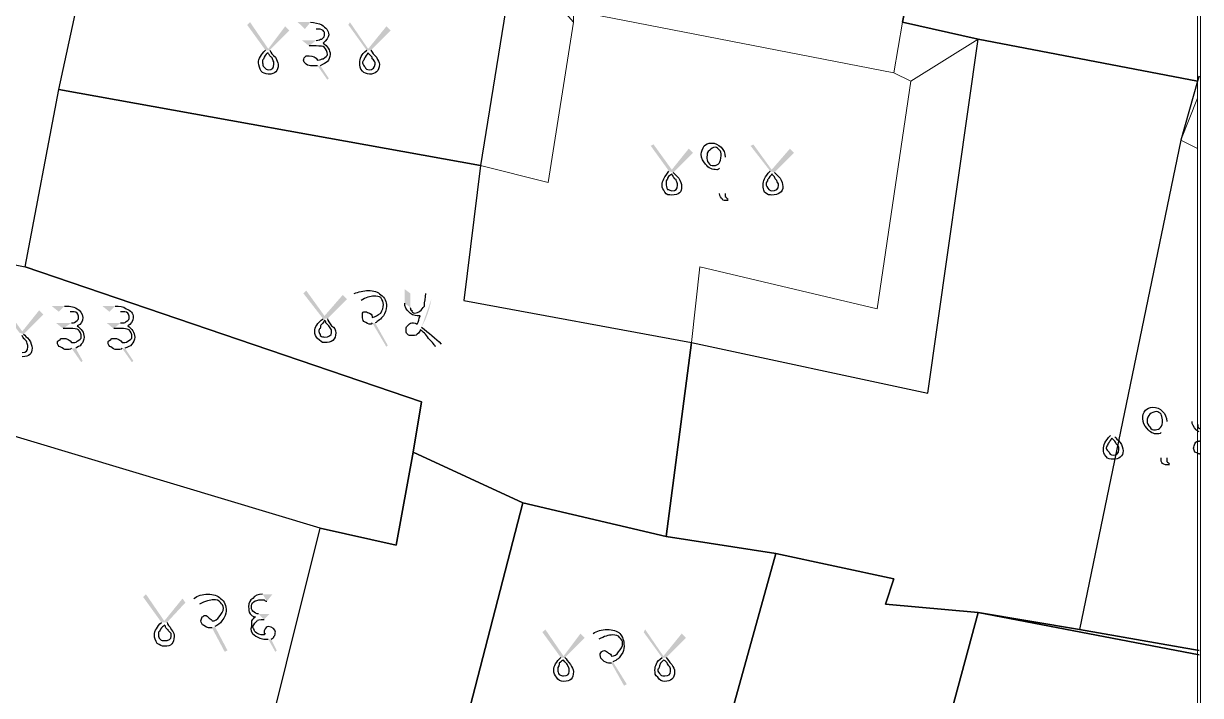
# Model space of a CAD drawing. Header units: inches. Extents: x 5 to 133, y 5 to 145.
# Drawn here: x 82.27 to 99.99, y 102.55 to 112.67 of the extents above; entities that cross this region are included whole.
import ezdxf

# ---------------------------------------------------------------- set-up
doc = ezdxf.new("R2010")
doc.units = ezdxf.units.IN
doc.header["$MEASUREMENT"] = 0
doc.layers.add('PDF_Geometry', color=7, linetype='Continuous')
doc.layers.add('PDF_Solid Fills', color=7, linetype='Continuous')

msp = doc.modelspace()

# ---------------------------------------------------------------- hatches: boundary and pattern name
at = {"layer": 'PDF_Solid Fills', "transparency": 33554559}
h = msp.add_hatch(color=256, dxfattribs=at)
h.paths.add_polyline_path([(85.916, 112.268), (85.64, 112.649), (85.683, 112.691), (85.958, 112.289), (86.212, 112.628), (86.275, 112.564), (85.979, 112.268)], flags=0)
h.paths.add_polyline_path([(86.508, 112.586), (86.402, 112.691), (86.593, 112.691)], flags=0)
h.paths.add_polyline_path([(86.741, 112.035), (86.868, 111.845), (86.847, 111.824), (86.699, 112.035)], flags=0)
h.paths.add_polyline_path([(86.572, 112.332), (86.466, 112.416), (86.677, 112.416)], flags=0)
h.paths.add_polyline_path([(87.439, 112.268), (87.164, 112.649), (87.186, 112.691), (87.461, 112.289), (87.736, 112.628), (87.799, 112.564), (87.503, 112.268)], flags=0)
h = msp.add_hatch(color=256, dxfattribs=at)
h.paths.add_polyline_path([(91.99, 110.448), (91.715, 110.829), (91.758, 110.85), (92.033, 110.469), (92.287, 110.786), (92.35, 110.723), (92.054, 110.427)], flags=0)
h.paths.add_polyline_path([(92.837, 110.659), (92.837, 110.109)], flags=0)
h.paths.add_polyline_path([(92.879, 110.024), (92.879, 110.003)], flags=0)
h.paths.add_polyline_path([(93.514, 110.448), (93.218, 110.829), (93.26, 110.85), (93.536, 110.469), (93.811, 110.786), (93.874, 110.723), (93.578, 110.427)], flags=0)
h = msp.add_hatch(color=256, dxfattribs=at)
h.paths.add_polyline_path([(86.783, 108.225), (86.487, 108.606), (86.529, 108.649), (86.804, 108.268), (87.08, 108.585), (87.143, 108.522), (86.847, 108.225)], flags=0)
h.paths.add_polyline_path([(87.355, 108.5), (87.249, 108.606)], flags=0)
h.paths.add_polyline_path([(87.566, 108.162), (87.757, 107.823), (87.736, 107.802), (87.524, 108.162)], flags=0)
h.paths.add_polyline_path([(88.328, 108.606), (88.413, 108.522)], flags=0)
h.paths.add_polyline_path([(88.265, 108.098, 0.088944), (88.413, 108.522)], flags=0)
h.paths.add_polyline_path([(88.561, 107.844), (88.477, 107.802)], flags=0)
h.paths.add_polyline_path([(88.011, 108.458), (88.011, 108.67), (88.096, 108.606), (88.096, 108.395)], flags=0)
h = msp.add_hatch(color=256, dxfattribs=at)
h.paths.add_polyline_path([(82.211, 108.014), (81.936, 108.395), (81.979, 108.416), (82.254, 108.035), (82.508, 108.352), (82.571, 108.289), (82.275, 107.992)], flags=0)
h.paths.add_polyline_path([(82.804, 108.331), (82.698, 108.416), (82.889, 108.416)], flags=0)
h.paths.add_polyline_path([(83.058, 107.781), (83.164, 107.59), (83.143, 107.569), (82.995, 107.781)], flags=0)
h.paths.add_polyline_path([(82.868, 108.077), (82.762, 108.162), (82.995, 108.162)], flags=0)
h.paths.add_polyline_path([(83.566, 108.331), (83.46, 108.416), (83.651, 108.416)], flags=0)
h.paths.add_polyline_path([(83.799, 107.781), (83.926, 107.59), (83.905, 107.569), (83.757, 107.781)], flags=0)
h.paths.add_polyline_path([(83.63, 108.077), (83.524, 108.162), (83.735, 108.162)], flags=0)
h = msp.add_hatch(color=256, dxfattribs=at)
h.paths.add_polyline_path([(84.349, 103.653), (84.074, 104.034), (84.116, 104.077), (84.392, 103.674), (84.667, 104.013), (84.709, 103.95), (84.434, 103.653)], flags=0)
h.paths.add_polyline_path([(84.921, 103.928), (84.836, 104.013)], flags=0)
h.paths.add_polyline_path([(85.154, 103.59), (85.344, 103.23), (85.302, 103.209), (85.111, 103.569)], flags=0)
h.paths.add_polyline_path([(85.937, 103.971), (86.021, 104.077), (85.873, 104.077)], flags=0)
h.paths.add_polyline_path([(85.958, 103.399), (86.064, 103.209), (86.085, 103.23), (86, 103.399)], flags=0)
h.paths.add_polyline_path([(85.894, 103.696), (85.979, 103.78), (85.81, 103.78)], flags=0)
h = msp.add_hatch(color=256, dxfattribs=at)
h.paths.add_polyline_path([(90.361, 103.124), (90.085, 103.505), (90.128, 103.547), (90.403, 103.145), (90.657, 103.484), (90.72, 103.42), (90.424, 103.124)], flags=0)
h.paths.add_polyline_path([(90.932, 103.399), (90.847, 103.484)], flags=0)
h.paths.add_polyline_path([(91.144, 103.061), (91.355, 102.722), (91.313, 102.701), (91.123, 103.039)], flags=0)
h.paths.add_polyline_path([(91.885, 103.124), (91.609, 103.505), (91.631, 103.547), (91.906, 103.145), (92.181, 103.484), (92.244, 103.42), (91.948, 103.124)], flags=0)

# ---------------------------------------------------------------- linework, layer by layer
at = {"layer": 'PDF_Geometry', "lineweight": 13}
msp.add_lwpolyline([(5.059, 125.391), (99.991, 125.391), (99.991, 32.131), (5.059, 32.131)], close=True, dxfattribs=at)
at = {"layer": 'PDF_Geometry', "lineweight": 9}
for points in [[(97.155, 124.629), (96.52, 122.089), (98.425, 121.581), (97.663, 118.787), (96.774, 118.914), (96.647, 118.279), (95.504, 112.691), (95.377, 111.929), (95.631, 111.802), (96.647, 112.437), (99.949, 111.802), (99.949, 125.37), (99.949, 111.802), (96.647, 112.437), (95.631, 111.802), (95.377, 111.929), (95.504, 112.691), (96.647, 118.279), (96.774, 118.914), (97.663, 118.787), (98.425, 121.581), (96.52, 122.089)], [(96.774, 118.914), (96.647, 118.279), (95.504, 112.691), (95.377, 111.929), (90.805, 112.818), (90.932, 113.453), (91.44, 115.866), (92.075, 119.295), (94.107, 118.787), (95.123, 119.549)], [(96.774, 118.914), (96.647, 118.279), (95.504, 112.691), (95.377, 111.929), (90.805, 112.818), (90.932, 113.453), (91.44, 115.866), (92.075, 119.295), (94.107, 118.787), (95.123, 119.549)], [(76.327, 116.247), (83.439, 114.596), (82.804, 111.675), (82.296, 109.008), (81.026, 109.262), (75.438, 110.278), (74.549, 110.405), (74.676, 111.421), (75.565, 111.294), (76.2, 115.485), (75.565, 115.612), (75.692, 116.374)], [(76.327, 116.247), (83.439, 114.596), (82.804, 111.675), (82.296, 109.008), (81.026, 109.262), (75.438, 110.278), (74.549, 110.405), (74.676, 111.421), (75.565, 111.294), (76.2, 115.485), (75.565, 115.612), (75.692, 116.374)], [(87.376, 114.088), (89.662, 113.707), (90.551, 112.691), (90.17, 110.278), (89.154, 110.532), (82.804, 111.675), (83.439, 114.596)], [(87.376, 114.088), (89.662, 113.707), (90.551, 112.691), (90.17, 110.278), (89.154, 110.532), (82.804, 111.675), (83.439, 114.596)], [(90.805, 112.818), (95.377, 111.929), (95.631, 111.802), (95.123, 108.373), (92.456, 109.008), (92.329, 107.865), (88.9, 108.5), (89.154, 110.532), (90.17, 110.278), (90.551, 112.691), (90.551, 112.945)], [(90.805, 112.818), (95.377, 111.929), (95.631, 111.802), (95.123, 108.373), (92.456, 109.008), (92.329, 107.865), (88.9, 108.5), (89.154, 110.532), (90.17, 110.278), (90.551, 112.691), (90.551, 112.945)], [(99.949, 111.548), (99.695, 110.913), (99.949, 110.786), (99.949, 103.166), (96.647, 103.801), (95.25, 103.928), (95.377, 104.309), (93.599, 104.69), (91.948, 104.944), (92.329, 107.865), (92.456, 109.008), (95.123, 108.373), (95.631, 111.802), (96.647, 112.437), (99.949, 111.802)], [(99.949, 111.548), (99.695, 110.913), (99.949, 110.786), (99.949, 103.166), (96.647, 103.801), (95.25, 103.928), (95.377, 104.309), (93.599, 104.69), (91.948, 104.944), (92.329, 107.865), (92.456, 109.008), (95.123, 108.373), (95.631, 111.802), (96.647, 112.437), (99.949, 111.802)], [(89.154, 110.532), (88.9, 108.5), (92.329, 107.865), (91.948, 104.944), (89.789, 105.452), (88.138, 106.214), (88.265, 106.976), (82.296, 109.008), (82.804, 111.675)], [(89.154, 110.532), (88.9, 108.5), (92.329, 107.865), (91.948, 104.944), (89.789, 105.452), (88.138, 106.214), (88.265, 106.976), (82.296, 109.008), (82.804, 111.675)], [(99.949, 110.786), (99.695, 110.913), (99.949, 111.548)], [(99.949, 110.786), (99.695, 110.913), (99.949, 111.548)], [(82.296, 109.008), (88.265, 106.976), (88.138, 106.214), (87.884, 104.817), (86.741, 105.071), (81.661, 106.595), (80.899, 106.849), (80.518, 106.849), (81.026, 109.262)], [(82.296, 109.008), (88.265, 106.976), (88.138, 106.214), (87.884, 104.817), (86.741, 105.071), (81.661, 106.595), (80.899, 106.849), (80.518, 106.849), (81.026, 109.262)], [(86.741, 105.071), (87.884, 104.817), (88.138, 106.214), (89.789, 105.452), (88.773, 101.515), (87.757, 98.34), (85.217, 98.975), (82.804, 99.483), (82.931, 99.737), (79.629, 100.372), (79.756, 100.626), (80.01, 102.404), (80.645, 102.277), (81.28, 104.817), (81.661, 106.595)], [(86.741, 105.071), (87.884, 104.817), (88.138, 106.214), (89.789, 105.452), (88.773, 101.515), (87.757, 98.34), (85.217, 98.975), (82.804, 99.483), (82.931, 99.737), (79.629, 100.372), (79.756, 100.626), (80.01, 102.404), (80.645, 102.277), (81.28, 104.817), (81.661, 106.595)], [(91.948, 104.944), (93.599, 104.69), (92.329, 100.118), (91.948, 99.102), (90.805, 99.356), (91.059, 100.626), (88.773, 101.515), (89.789, 105.452)], [(91.948, 104.944), (93.599, 104.69), (92.329, 100.118), (91.948, 99.102), (90.805, 99.356), (91.059, 100.626), (88.773, 101.515), (89.789, 105.452)], [(96.647, 103.801), (95.377, 99.102), (95.25, 98.721), (94.234, 99.102), (94.361, 99.483), (92.329, 100.118), (93.599, 104.69), (95.377, 104.309), (95.25, 103.928)], [(96.647, 103.801), (95.377, 99.102), (95.25, 98.721), (94.234, 99.102), (94.361, 99.483), (92.329, 100.118), (93.599, 104.69), (95.377, 104.309), (95.25, 103.928)], [(99.949, 97.578), (98.933, 97.959), (98.806, 97.578), (95.25, 98.721), (95.377, 99.102), (96.647, 103.801), (99.949, 103.166)], [(99.949, 97.578), (98.933, 97.959), (98.806, 97.578), (95.25, 98.721), (95.377, 99.102), (96.647, 103.801), (99.949, 103.166)]]:
    msp.add_lwpolyline(points, close=True, dxfattribs=at)
at = {"layer": 'PDF_Geometry', "color": 21, "lineweight": 13, "true_color": 0xffafaf}
for points in [[(99.97, 117.492), (96.647, 118.279), (95.504, 112.691), (96.647, 112.437), (99.949, 111.802), (99.97, 111.876), (99.949, 111.802), (96.647, 112.437), (95.504, 112.691), (96.647, 118.279)], [(99.97, 117.492), (96.647, 118.279), (95.504, 112.691), (96.647, 112.437), (99.949, 111.802), (99.97, 111.876), (99.949, 111.802), (96.647, 112.437), (95.504, 112.691), (96.647, 118.279)], [(87.376, 114.088), (89.662, 113.707), (89.154, 110.532), (82.804, 111.675), (83.439, 114.596)], [(87.376, 114.088), (89.662, 113.707), (89.154, 110.532), (82.804, 111.675), (83.439, 114.596)], [(87.376, 114.088), (89.662, 113.707), (89.154, 110.532), (82.804, 111.675), (83.439, 114.596)], [(87.376, 114.088), (89.662, 113.707), (89.154, 110.532), (82.804, 111.675), (83.439, 114.596)], [(99.949, 111.802), (99.695, 110.913), (98.171, 103.547), (96.647, 103.801), (95.25, 103.928), (95.377, 104.309), (93.599, 104.69), (91.948, 104.944), (92.329, 107.865), (95.885, 107.103), (96.647, 112.437)], [(99.949, 111.802), (99.695, 110.913), (98.171, 103.547), (96.647, 103.801), (95.25, 103.928), (95.377, 104.309), (93.599, 104.69), (91.948, 104.944), (92.329, 107.865), (95.885, 107.103), (96.647, 112.437)], [(99.949, 111.802), (99.695, 110.913), (98.171, 103.547), (96.647, 103.801), (95.25, 103.928), (95.377, 104.309), (93.599, 104.69), (91.948, 104.944), (92.329, 107.865), (95.885, 107.103), (96.647, 112.437)], [(99.949, 111.802), (99.695, 110.913), (98.171, 103.547), (96.647, 103.801), (95.25, 103.928), (95.377, 104.309), (93.599, 104.69), (91.948, 104.944), (92.329, 107.865), (95.885, 107.103), (96.647, 112.437)], [(89.154, 110.532), (88.9, 108.5), (92.329, 107.865), (91.948, 104.944), (89.789, 105.452), (88.138, 106.214), (88.265, 106.976), (82.296, 109.008), (82.804, 111.675)], [(89.154, 110.532), (88.9, 108.5), (92.329, 107.865), (91.948, 104.944), (89.789, 105.452), (88.138, 106.214), (88.265, 106.976), (82.296, 109.008), (82.804, 111.675)], [(89.154, 110.532), (88.9, 108.5), (92.329, 107.865), (91.948, 104.944), (89.789, 105.452), (88.138, 106.214), (88.265, 106.976), (82.296, 109.008), (82.804, 111.675)], [(89.154, 110.532), (88.9, 108.5), (92.329, 107.865), (91.948, 104.944), (89.789, 105.452), (88.138, 106.214), (88.265, 106.976), (82.296, 109.008), (82.804, 111.675)], [(82.296, 109.008), (88.265, 106.976), (88.138, 106.214), (87.884, 104.817), (86.741, 105.071), (81.661, 106.595), (80.899, 106.849), (80.518, 106.849), (81.026, 109.262)], [(82.296, 109.008), (88.265, 106.976), (88.138, 106.214), (87.884, 104.817), (86.741, 105.071), (81.661, 106.595), (80.899, 106.849), (80.518, 106.849), (81.026, 109.262)], [(82.296, 109.008), (88.265, 106.976), (88.138, 106.214), (87.884, 104.817), (86.741, 105.071), (81.661, 106.595), (80.899, 106.849), (80.518, 106.849), (81.026, 109.262)], [(82.296, 109.008), (88.265, 106.976), (88.138, 106.214), (87.884, 104.817), (86.741, 105.071), (81.661, 106.595), (80.899, 106.849), (80.518, 106.849), (81.026, 109.262)], [(89.789, 105.452), (88.773, 101.515), (87.757, 98.34), (85.217, 98.975), (86.741, 105.071), (87.884, 104.817), (88.138, 106.214)], [(89.789, 105.452), (88.773, 101.515), (87.757, 98.34), (85.217, 98.975), (86.741, 105.071), (87.884, 104.817), (88.138, 106.214)], [(89.789, 105.452), (88.773, 101.515), (87.757, 98.34), (85.217, 98.975), (86.741, 105.071), (87.884, 104.817), (88.138, 106.214)], [(89.789, 105.452), (88.773, 101.515), (87.757, 98.34), (85.217, 98.975), (86.741, 105.071), (87.884, 104.817), (88.138, 106.214)], [(91.948, 104.944), (93.599, 104.69), (92.329, 100.118), (91.059, 100.626), (88.773, 101.515), (89.789, 105.452)], [(91.948, 104.944), (93.599, 104.69), (92.329, 100.118), (91.059, 100.626), (88.773, 101.515), (89.789, 105.452)], [(91.948, 104.944), (93.599, 104.69), (92.329, 100.118), (91.059, 100.626), (88.773, 101.515), (89.789, 105.452)], [(91.948, 104.944), (93.599, 104.69), (92.329, 100.118), (91.059, 100.626), (88.773, 101.515), (89.789, 105.452)], [(96.647, 103.801), (95.377, 99.102), (94.361, 99.483), (92.329, 100.118), (93.599, 104.69), (95.377, 104.309), (95.25, 103.928)], [(96.647, 103.801), (95.377, 99.102), (94.361, 99.483), (92.329, 100.118), (93.599, 104.69), (95.377, 104.309), (95.25, 103.928)], [(96.647, 103.801), (95.377, 99.102), (94.361, 99.483), (92.329, 100.118), (93.599, 104.69), (95.377, 104.309), (95.25, 103.928)], [(96.647, 103.801), (95.377, 99.102), (94.361, 99.483), (92.329, 100.118), (93.599, 104.69), (95.377, 104.309), (95.25, 103.928)]]:
    msp.add_lwpolyline(points, close=True, dxfattribs=at)
at = {"layer": 'PDF_Geometry', "color": 21, "lineweight": 25, "true_color": 0xffafaf}
for points in [[(99.97, 117.492), (96.647, 118.279), (95.504, 112.691), (96.647, 112.437), (99.949, 111.802), (99.97, 111.876), (99.949, 111.802), (96.647, 112.437), (95.504, 112.691), (96.647, 118.279)], [(87.376, 114.088), (89.662, 113.707), (89.154, 110.532), (82.804, 111.675), (83.439, 114.596)], [(87.376, 114.088), (89.662, 113.707), (89.154, 110.532), (82.804, 111.675), (83.439, 114.596)], [(99.949, 111.802), (99.695, 110.913), (98.171, 103.547), (96.647, 103.801), (95.25, 103.928), (95.377, 104.309), (93.599, 104.69), (91.948, 104.944), (92.329, 107.865), (95.885, 107.103), (96.647, 112.437)], [(99.949, 111.802), (99.695, 110.913), (98.171, 103.547), (96.647, 103.801), (95.25, 103.928), (95.377, 104.309), (93.599, 104.69), (91.948, 104.944), (92.329, 107.865), (95.885, 107.103), (96.647, 112.437)], [(89.154, 110.532), (88.9, 108.5), (92.329, 107.865), (91.948, 104.944), (89.789, 105.452), (88.138, 106.214), (88.265, 106.976), (82.296, 109.008), (82.804, 111.675)], [(89.154, 110.532), (88.9, 108.5), (92.329, 107.865), (91.948, 104.944), (89.789, 105.452), (88.138, 106.214), (88.265, 106.976), (82.296, 109.008), (82.804, 111.675)], [(82.296, 109.008), (88.265, 106.976), (88.138, 106.214), (87.884, 104.817), (86.741, 105.071), (81.661, 106.595), (80.899, 106.849), (80.518, 106.849), (81.026, 109.262)], [(82.296, 109.008), (88.265, 106.976), (88.138, 106.214), (87.884, 104.817), (86.741, 105.071), (81.661, 106.595), (80.899, 106.849), (80.518, 106.849), (81.026, 109.262)], [(89.789, 105.452), (88.773, 101.515), (87.757, 98.34), (85.217, 98.975), (86.741, 105.071), (87.884, 104.817), (88.138, 106.214)], [(89.789, 105.452), (88.773, 101.515), (87.757, 98.34), (85.217, 98.975), (86.741, 105.071), (87.884, 104.817), (88.138, 106.214)], [(91.948, 104.944), (93.599, 104.69), (92.329, 100.118), (91.059, 100.626), (88.773, 101.515), (89.789, 105.452)], [(91.948, 104.944), (93.599, 104.69), (92.329, 100.118), (91.059, 100.626), (88.773, 101.515), (89.789, 105.452)], [(96.647, 103.801), (95.377, 99.102), (94.361, 99.483), (92.329, 100.118), (93.599, 104.69), (95.377, 104.309), (95.25, 103.928)], [(96.647, 103.801), (95.377, 99.102), (94.361, 99.483), (92.329, 100.118), (93.599, 104.69), (95.377, 104.309), (95.25, 103.928)], [(99.97, 103.232), (98.171, 103.547), (96.647, 103.801), (99.97, 103.162), (96.647, 103.801), (95.377, 99.102), (98.933, 97.959), (95.377, 99.102), (96.647, 103.801), (99.97, 103.162), (96.647, 103.801), (98.171, 103.547)]]:
    msp.add_lwpolyline(points, close=True, dxfattribs=at)
at = {"layer": 'PDF_Geometry', "color": 21, "lineweight": 13, "true_color": 0xffafaf}
for points in [[(95.377, 99.102), (96.647, 103.801), (99.97, 103.162), (96.647, 103.801), (98.171, 103.547), (99.97, 103.232), (98.171, 103.547), (96.647, 103.801), (95.377, 99.102)], [(95.377, 99.102), (96.647, 103.801)], [(95.377, 99.102), (96.647, 103.801)], [(96.647, 103.801), (99.97, 103.162)], [(99.97, 103.162), (96.647, 103.801)], [(96.647, 103.801), (98.171, 103.547)], [(96.647, 103.801), (99.97, 103.162)], [(99.97, 103.162), (96.647, 103.801)], [(96.647, 103.801), (99.97, 103.162)], [(99.97, 103.162), (96.647, 103.801)], [(96.647, 103.801), (98.171, 103.547)], [(98.171, 103.547), (99.97, 103.232)], [(98.171, 103.547), (99.97, 103.232)]]:
    msp.add_lwpolyline(points, dxfattribs=at)
at = {"layer": 'PDF_Geometry', "lineweight": 25}
for points in [[(86.593, 112.691), (86.656, 112.691), (86.72, 112.67), (86.762, 112.649)], [(86.783, 112.564), (86.762, 112.586), (86.72, 112.586), (86.677, 112.586)], [(86.762, 112.649), (86.826, 112.607), (86.868, 112.564), (86.868, 112.501)], [(86.762, 112.437), (86.804, 112.459), (86.804, 112.48), (86.804, 112.522)], [(86.804, 112.522), (86.804, 112.543), (86.804, 112.543), (86.783, 112.564)], [(86.677, 112.416), (86.72, 112.416), (86.741, 112.437), (86.762, 112.437)], [(86.868, 112.501), (86.868, 112.459), (86.826, 112.416), (86.783, 112.374)], [(86.783, 112.374), (86.847, 112.332), (86.889, 112.268), (86.889, 112.205)], [(85.81, 112.078), (85.81, 112.141), (85.852, 112.205), (85.916, 112.268)], [(85.894, 112.162), (85.894, 112.162), (85.894, 112.141), (85.873, 112.12)], [(85.958, 112.226), (85.937, 112.226), (85.916, 112.205), (85.894, 112.162)], [(85.979, 112.183), (85.979, 112.205), (85.958, 112.205), (85.958, 112.226)], [(85.979, 112.268), (86, 112.226), (86.021, 112.205), (86.064, 112.162)], [(86.021, 112.141), (86.021, 112.162), (86, 112.162), (85.979, 112.183)], [(86.064, 112.162), (86.085, 112.12), (86.106, 112.078), (86.106, 112.056)], [(86.487, 112.12), (86.487, 112.141), (86.508, 112.162), (86.529, 112.183)], [(86.529, 112.183), (86.529, 112.183), (86.551, 112.183), (86.572, 112.183)], [(86.635, 112.332), (86.614, 112.332), (86.593, 112.332), (86.572, 112.332)], [(86.572, 112.183), (86.635, 112.183), (86.677, 112.162), (86.699, 112.12)], [(86.677, 112.332), (86.656, 112.332), (86.656, 112.332), (86.635, 112.332)], [(86.804, 112.31), (86.783, 112.332), (86.741, 112.332), (86.677, 112.332)], [(86.783, 112.141), (86.826, 112.162), (86.847, 112.183), (86.847, 112.205)], [(86.847, 112.205), (86.847, 112.247), (86.826, 112.289), (86.804, 112.31)], [(86.889, 112.205), (86.889, 112.162), (86.868, 112.12), (86.847, 112.099)], [(87.334, 112.078), (87.334, 112.141), (87.355, 112.205), (87.439, 112.268)], [(87.418, 112.162), (87.418, 112.162), (87.397, 112.141), (87.397, 112.12)], [(87.461, 112.226), (87.461, 112.226), (87.439, 112.205), (87.418, 112.162)], [(87.503, 112.183), (87.482, 112.205), (87.482, 112.205), (87.461, 112.226)], [(87.503, 112.268), (87.524, 112.226), (87.545, 112.205), (87.588, 112.162)], [(87.524, 112.141), (87.524, 112.162), (87.524, 112.162), (87.503, 112.183)], [(87.588, 112.162), (87.609, 112.12), (87.63, 112.078), (87.63, 112.056)], [(85.852, 111.951), (85.831, 111.993), (85.81, 112.035), (85.81, 112.078)], [(85.873, 112.12), (85.873, 112.099), (85.873, 112.099), (85.873, 112.078)], [(85.873, 112.078), (85.873, 112.056), (85.873, 112.035), (85.894, 112.014)], [(85.894, 112.014), (85.916, 111.993), (85.937, 111.972), (85.958, 111.972)], [(85.958, 111.972), (86.021, 111.972), (86.043, 112.014), (86.043, 112.056)], [(86.106, 112.056), (86.106, 111.951), (86.064, 111.908), (85.958, 111.908)], [(86.043, 112.078), (86.043, 112.099), (86.021, 112.12), (86.021, 112.141)], [(86.043, 112.056), (86.043, 112.056), (86.043, 112.078), (86.043, 112.078)], [(86.529, 112.056), (86.508, 112.078), (86.487, 112.099), (86.487, 112.12)], [(86.614, 112.035), (86.593, 112.035), (86.551, 112.035), (86.529, 112.056)], [(86.699, 112.035), (86.677, 112.035), (86.656, 112.035), (86.614, 112.035)], [(86.699, 112.12), (86.741, 112.12), (86.762, 112.141), (86.783, 112.141)], [(86.847, 112.099), (86.826, 112.078), (86.783, 112.056), (86.741, 112.035)], [(87.376, 111.951), (87.334, 111.993), (87.334, 112.035), (87.334, 112.078)], [(87.397, 112.12), (87.376, 112.099), (87.376, 112.099), (87.376, 112.078)], [(87.376, 112.078), (87.376, 112.056), (87.397, 112.035), (87.418, 112.014)], [(87.418, 112.014), (87.418, 111.993), (87.439, 111.972), (87.482, 111.972)], [(87.482, 111.972), (87.524, 111.972), (87.566, 112.014), (87.566, 112.056)], [(87.63, 112.056), (87.63, 111.951), (87.566, 111.908), (87.482, 111.908)], [(87.566, 112.078), (87.566, 112.099), (87.545, 112.12), (87.524, 112.141)], [(87.566, 112.056), (87.566, 112.056), (87.566, 112.078), (87.566, 112.078)], [(85.958, 111.908), (85.916, 111.908), (85.873, 111.929), (85.852, 111.951)], [(87.482, 111.908), (87.439, 111.908), (87.397, 111.929), (87.376, 111.951)], [(92.477, 110.702), (92.477, 110.744), (92.498, 110.786), (92.52, 110.829)], [(92.52, 110.829), (92.541, 110.85), (92.583, 110.871), (92.625, 110.871)], [(92.604, 110.765), (92.562, 110.744), (92.562, 110.702), (92.562, 110.659)], [(92.689, 110.808), (92.647, 110.808), (92.625, 110.786), (92.604, 110.765)], [(92.625, 110.871), (92.689, 110.871), (92.731, 110.85), (92.774, 110.808)], [(92.752, 110.765), (92.731, 110.786), (92.71, 110.808), (92.689, 110.808)], [(92.774, 110.681), (92.774, 110.723), (92.774, 110.744), (92.752, 110.765)], [(92.774, 110.808), (92.816, 110.765), (92.837, 110.723), (92.837, 110.659)], [(92.541, 110.554), (92.498, 110.596), (92.477, 110.638), (92.477, 110.702)], [(92.562, 110.659), (92.562, 110.638), (92.562, 110.596), (92.583, 110.575)], [(92.583, 110.575), (92.604, 110.532), (92.625, 110.532), (92.668, 110.532)], [(92.668, 110.532), (92.731, 110.532), (92.774, 110.575), (92.774, 110.681)], [(91.885, 110.236), (91.885, 110.3), (91.927, 110.363), (91.99, 110.448)], [(92.033, 110.405), (92.012, 110.384), (91.99, 110.384), (91.969, 110.342)], [(92.054, 110.363), (92.054, 110.384), (92.033, 110.384), (92.033, 110.405)], [(92.054, 110.427), (92.075, 110.405), (92.096, 110.384), (92.139, 110.342)], [(92.71, 110.469), (92.647, 110.469), (92.583, 110.49), (92.541, 110.554)], [(92.752, 110.49), (92.731, 110.469), (92.71, 110.469), (92.71, 110.469)], [(93.409, 110.236), (93.409, 110.3), (93.43, 110.363), (93.514, 110.448)], [(93.536, 110.405), (93.536, 110.384), (93.514, 110.384), (93.493, 110.342)], [(93.578, 110.363), (93.557, 110.384), (93.557, 110.384), (93.536, 110.405)], [(93.578, 110.427), (93.599, 110.405), (93.62, 110.384), (93.663, 110.342)], [(91.927, 110.13), (91.906, 110.173), (91.885, 110.194), (91.885, 110.236)], [(91.969, 110.342), (91.969, 110.342), (91.969, 110.321), (91.948, 110.3)], [(91.948, 110.3), (91.948, 110.278), (91.948, 110.257), (91.948, 110.257)], [(91.948, 110.257), (91.948, 110.236), (91.948, 110.194), (91.969, 110.173)], [(92.033, 110.151), (92.096, 110.151), (92.117, 110.173), (92.117, 110.236)], [(92.181, 110.215), (92.181, 110.13), (92.139, 110.088), (92.033, 110.088)], [(92.096, 110.321), (92.075, 110.321), (92.075, 110.342), (92.054, 110.363)], [(92.117, 110.257), (92.117, 110.278), (92.096, 110.3), (92.096, 110.321)], [(92.117, 110.236), (92.117, 110.236), (92.117, 110.257), (92.117, 110.257)], [(92.139, 110.342), (92.16, 110.3), (92.181, 110.257), (92.181, 110.215)], [(93.43, 110.13), (93.409, 110.173), (93.409, 110.194), (93.409, 110.236)], [(93.472, 110.3), (93.451, 110.278), (93.451, 110.257), (93.451, 110.257)], [(93.451, 110.257), (93.451, 110.236), (93.472, 110.194), (93.493, 110.173)], [(93.493, 110.342), (93.493, 110.342), (93.472, 110.321), (93.472, 110.3)], [(93.536, 110.151), (93.599, 110.151), (93.641, 110.173), (93.641, 110.236)], [(93.705, 110.215), (93.705, 110.13), (93.641, 110.088), (93.536, 110.088)], [(93.599, 110.321), (93.599, 110.321), (93.578, 110.342), (93.578, 110.363)], [(93.641, 110.257), (93.62, 110.278), (93.62, 110.3), (93.599, 110.321)], [(93.641, 110.236), (93.641, 110.236), (93.641, 110.257), (93.641, 110.257)], [(93.663, 110.342), (93.684, 110.3), (93.705, 110.257), (93.705, 110.215)], [(92.033, 110.088), (91.99, 110.088), (91.948, 110.088), (91.927, 110.13)], [(91.969, 110.173), (91.99, 110.173), (92.012, 110.151), (92.033, 110.151)], [(92.795, 110.024), (92.774, 110.046), (92.752, 110.067), (92.752, 110.109)], [(92.837, 110.109), (92.837, 110.088), (92.837, 110.067), (92.837, 110.067)], [(92.837, 110.067), (92.858, 110.046), (92.858, 110.046), (92.879, 110.024)], [(93.536, 110.088), (93.514, 110.088), (93.472, 110.088), (93.43, 110.13)], [(93.493, 110.173), (93.493, 110.173), (93.514, 110.151), (93.536, 110.151)], [(92.879, 110.003), (92.837, 110.003), (92.795, 110.003), (92.795, 110.024)], [(87.249, 108.606), (87.312, 108.627), (87.397, 108.649), (87.461, 108.649)], [(87.461, 108.649), (87.545, 108.649), (87.609, 108.627), (87.651, 108.585)], [(87.545, 108.564), (87.503, 108.564), (87.418, 108.543), (87.355, 108.5)], [(87.651, 108.543), (87.63, 108.564), (87.588, 108.564), (87.545, 108.564)], [(87.651, 108.585), (87.715, 108.543), (87.736, 108.479), (87.736, 108.416)], [(87.693, 108.437), (87.693, 108.479), (87.672, 108.5), (87.651, 108.543)], [(87.651, 108.31), (87.672, 108.352), (87.693, 108.395), (87.693, 108.437)], [(88.074, 108.331), (88.032, 108.352), (88.011, 108.416), (88.011, 108.458)], [(88.307, 108.416), (88.307, 108.479), (88.328, 108.543), (88.328, 108.606)], [(82.889, 108.416), (82.952, 108.416), (83.016, 108.416), (83.079, 108.373)], [(83.079, 108.31), (83.058, 108.331), (83.016, 108.331), (82.973, 108.331)], [(83.079, 108.373), (83.122, 108.352), (83.164, 108.31), (83.164, 108.246)], [(83.1, 108.246), (83.1, 108.268), (83.1, 108.289), (83.079, 108.31)], [(83.651, 108.416), (83.714, 108.416), (83.778, 108.416), (83.82, 108.373)], [(83.841, 108.31), (83.82, 108.331), (83.778, 108.331), (83.735, 108.331)], [(83.82, 108.373), (83.884, 108.352), (83.926, 108.31), (83.926, 108.246)], [(83.862, 108.246), (83.862, 108.268), (83.862, 108.289), (83.841, 108.31)], [(87.376, 108.31), (87.397, 108.331), (87.397, 108.331), (87.418, 108.331)], [(87.376, 108.268), (87.376, 108.289), (87.376, 108.289), (87.376, 108.31)], [(87.397, 108.183), (87.376, 108.204), (87.376, 108.225), (87.376, 108.268)], [(87.418, 108.331), (87.439, 108.331), (87.461, 108.31), (87.482, 108.31)], [(87.482, 108.31), (87.524, 108.289), (87.524, 108.268), (87.524, 108.246)], [(87.524, 108.246), (87.566, 108.246), (87.609, 108.289), (87.651, 108.31)], [(87.693, 108.268), (87.651, 108.225), (87.609, 108.183), (87.566, 108.162)], [(87.736, 108.416), (87.736, 108.352), (87.715, 108.31), (87.693, 108.268)], [(88.201, 108.268), (88.159, 108.268), (88.096, 108.289), (88.074, 108.331)], [(88.096, 108.395), (88.096, 108.373), (88.096, 108.352), (88.117, 108.352)], [(88.117, 108.352), (88.117, 108.331), (88.138, 108.31), (88.159, 108.31)], [(88.159, 108.31), (88.223, 108.31), (88.265, 108.352), (88.307, 108.416)], [(88.201, 108.141), (88.223, 108.183), (88.223, 108.225), (88.244, 108.268)], [(88.244, 108.268), (88.223, 108.268), (88.223, 108.268), (88.201, 108.268)], [(82.995, 108.162), (83.016, 108.162), (83.037, 108.162), (83.058, 108.183)], [(83.058, 108.183), (83.1, 108.204), (83.1, 108.225), (83.1, 108.246)], [(83.164, 108.246), (83.164, 108.183), (83.143, 108.141), (83.079, 108.119)], [(83.079, 108.119), (83.143, 108.077), (83.185, 108.014), (83.185, 107.95)], [(83.735, 108.162), (83.778, 108.162), (83.799, 108.162), (83.82, 108.183)], [(83.82, 108.183), (83.862, 108.204), (83.862, 108.225), (83.862, 108.246)], [(83.926, 108.246), (83.926, 108.183), (83.884, 108.141), (83.841, 108.119)], [(83.841, 108.119), (83.905, 108.077), (83.947, 108.014), (83.947, 107.95)], [(86.656, 108.035), (86.656, 108.098), (86.699, 108.162), (86.783, 108.225)], [(86.762, 108.141), (86.741, 108.119), (86.741, 108.119), (86.741, 108.077)], [(86.804, 108.204), (86.804, 108.183), (86.783, 108.162), (86.762, 108.141)], [(86.826, 108.162), (86.826, 108.162), (86.826, 108.183), (86.804, 108.204)], [(86.868, 108.119), (86.868, 108.119), (86.847, 108.141), (86.826, 108.162)], [(86.847, 108.225), (86.847, 108.204), (86.889, 108.162), (86.91, 108.119)], [(86.91, 108.056), (86.889, 108.077), (86.889, 108.098), (86.868, 108.119)], [(86.91, 108.119), (86.953, 108.098), (86.974, 108.056), (86.974, 108.014)], [(87.503, 108.141), (87.461, 108.141), (87.439, 108.162), (87.397, 108.183)], [(87.524, 108.162), (87.503, 108.141), (87.503, 108.141), (87.503, 108.141)], [(88.032, 108.056), (88.032, 108.077), (88.032, 108.098), (88.053, 108.119)], [(88.053, 108.119), (88.074, 108.141), (88.096, 108.162), (88.117, 108.162)], [(88.117, 108.162), (88.159, 108.162), (88.18, 108.162), (88.201, 108.141)], [(88.265, 108.098), (88.371, 108.014), (88.477, 107.929), (88.561, 107.844)], [(82.275, 107.929), (82.275, 107.95), (82.254, 107.95), (82.254, 107.971)], [(82.275, 107.992), (82.296, 107.971), (82.317, 107.95), (82.36, 107.908)], [(82.317, 107.887), (82.317, 107.887), (82.296, 107.908), (82.275, 107.929)], [(82.36, 107.908), (82.381, 107.865), (82.402, 107.823), (82.402, 107.781)], [(82.783, 107.865), (82.783, 107.887), (82.804, 107.908), (82.825, 107.908)], [(82.825, 107.908), (82.825, 107.929), (82.846, 107.929), (82.868, 107.929)], [(82.931, 108.077), (82.91, 108.077), (82.889, 108.077), (82.868, 108.077)], [(82.868, 107.929), (82.931, 107.929), (82.973, 107.908), (82.995, 107.865)], [(82.973, 108.077), (82.952, 108.077), (82.952, 108.077), (82.931, 108.077)], [(83.1, 108.056), (83.079, 108.077), (83.037, 108.077), (82.973, 108.077)], [(83.079, 107.887), (83.122, 107.908), (83.143, 107.929), (83.143, 107.95)], [(83.143, 107.95), (83.143, 107.992), (83.122, 108.035), (83.1, 108.056)], [(83.185, 107.95), (83.185, 107.908), (83.164, 107.865), (83.143, 107.844)], [(83.545, 107.865), (83.545, 107.887), (83.566, 107.908), (83.587, 107.908)], [(83.587, 107.908), (83.587, 107.929), (83.608, 107.929), (83.63, 107.929)], [(83.693, 108.077), (83.672, 108.077), (83.651, 108.077), (83.63, 108.077)], [(83.63, 107.929), (83.693, 107.929), (83.735, 107.908), (83.757, 107.865)], [(83.735, 108.077), (83.714, 108.077), (83.714, 108.077), (83.693, 108.077)], [(83.862, 108.056), (83.82, 108.077), (83.799, 108.077), (83.735, 108.077)], [(83.841, 107.887), (83.884, 107.908), (83.905, 107.929), (83.905, 107.95)], [(83.905, 107.95), (83.905, 107.992), (83.884, 108.035), (83.862, 108.056)], [(83.947, 107.95), (83.947, 107.908), (83.926, 107.865), (83.905, 107.844)], [(86.699, 107.929), (86.677, 107.95), (86.656, 107.992), (86.656, 108.035)], [(86.804, 107.865), (86.762, 107.865), (86.741, 107.887), (86.699, 107.929)], [(86.741, 108.077), (86.72, 108.077), (86.72, 108.056), (86.72, 108.035)], [(86.72, 108.035), (86.72, 108.014), (86.741, 107.992), (86.741, 107.971)], [(86.741, 107.971), (86.762, 107.95), (86.783, 107.95), (86.804, 107.95)], [(86.804, 107.95), (86.868, 107.95), (86.91, 107.971), (86.91, 108.014)], [(86.974, 108.014), (86.974, 107.908), (86.91, 107.865), (86.804, 107.865)], [(86.91, 108.014), (86.91, 108.035), (86.91, 108.035), (86.91, 108.056)], [(88.053, 107.992), (88.032, 108.014), (88.032, 108.035), (88.032, 108.056)], [(88.117, 107.971), (88.096, 107.971), (88.074, 107.971), (88.053, 107.992)], [(88.201, 107.992), (88.18, 107.971), (88.138, 107.971), (88.117, 107.971)], [(88.244, 108.056), (88.244, 108.035), (88.223, 108.014), (88.201, 107.992)], [(88.371, 107.929), (88.328, 107.992), (88.286, 108.035), (88.244, 108.056)], [(88.477, 107.802), (88.455, 107.844), (88.413, 107.887), (88.371, 107.929)], [(82.254, 107.717), (82.317, 107.717), (82.338, 107.738), (82.338, 107.802)], [(82.402, 107.781), (82.402, 107.696), (82.36, 107.654), (82.254, 107.654)], [(82.338, 107.823), (82.338, 107.844), (82.317, 107.865), (82.317, 107.887)], [(82.338, 107.802), (82.338, 107.802), (82.338, 107.823), (82.338, 107.823)], [(82.825, 107.802), (82.804, 107.802), (82.783, 107.844), (82.783, 107.865)], [(82.91, 107.76), (82.889, 107.76), (82.868, 107.781), (82.825, 107.802)], [(82.995, 107.781), (82.973, 107.76), (82.952, 107.76), (82.91, 107.76)], [(82.995, 107.865), (83.037, 107.865), (83.058, 107.865), (83.079, 107.887)], [(83.143, 107.844), (83.122, 107.802), (83.079, 107.802), (83.058, 107.781)], [(83.587, 107.802), (83.566, 107.802), (83.545, 107.844), (83.545, 107.865)], [(83.672, 107.76), (83.651, 107.76), (83.608, 107.781), (83.587, 107.802)], [(83.757, 107.781), (83.735, 107.76), (83.714, 107.76), (83.672, 107.76)], [(83.757, 107.865), (83.778, 107.865), (83.82, 107.865), (83.841, 107.887)], [(83.905, 107.844), (83.884, 107.802), (83.841, 107.802), (83.799, 107.781)], [(99.124, 106.722), (99.124, 106.765), (99.124, 106.807), (99.166, 106.849)], [(99.166, 106.849), (99.187, 106.871), (99.229, 106.892), (99.272, 106.892)], [(99.272, 106.892), (99.335, 106.892), (99.378, 106.871), (99.42, 106.828)], [(99.187, 106.574), (99.145, 106.617), (99.124, 106.659), (99.124, 106.722)], [(99.229, 106.786), (99.208, 106.765), (99.187, 106.722), (99.187, 106.68)], [(99.187, 106.68), (99.187, 106.659), (99.208, 106.617), (99.229, 106.595)], [(99.335, 106.828), (99.293, 106.828), (99.251, 106.807), (99.229, 106.786)], [(99.314, 106.553), (99.378, 106.553), (99.42, 106.595), (99.42, 106.701)], [(99.399, 106.786), (99.378, 106.807), (99.356, 106.828), (99.335, 106.828)], [(99.42, 106.701), (99.42, 106.744), (99.399, 106.765), (99.399, 106.786)], [(99.42, 106.828), (99.462, 106.786), (99.483, 106.744), (99.483, 106.68)], [(99.928, 106.553), (99.886, 106.595), (99.864, 106.638), (99.864, 106.68)], [(99.335, 106.49), (99.293, 106.49), (99.229, 106.511), (99.187, 106.574)], [(99.229, 106.595), (99.251, 106.553), (99.272, 106.553), (99.314, 106.553)], [(99.399, 106.511), (99.378, 106.49), (99.356, 106.49), (99.335, 106.49)], [(99.949, 106.638), (99.949, 106.617), (99.949, 106.595), (99.97, 106.574)], [(98.531, 106.257), (98.531, 106.32), (98.552, 106.384), (98.637, 106.468)], [(98.594, 106.32), (98.573, 106.299), (98.573, 106.278), (98.573, 106.278)], [(98.616, 106.363), (98.616, 106.363), (98.594, 106.341), (98.594, 106.32)], [(98.658, 106.426), (98.658, 106.426), (98.637, 106.405), (98.616, 106.363)], [(98.7, 106.384), (98.679, 106.405), (98.679, 106.405), (98.658, 106.426)], [(98.7, 106.447), (98.721, 106.426), (98.743, 106.405), (98.785, 106.363)], [(98.721, 106.341), (98.721, 106.341), (98.721, 106.363), (98.7, 106.384)], [(98.764, 106.278), (98.764, 106.299), (98.743, 106.32), (98.721, 106.341)], [(98.785, 106.363), (98.806, 106.32), (98.827, 106.278), (98.827, 106.236)], [(99.886, 106.278), (99.886, 106.299), (99.907, 106.32), (99.907, 106.341)], [(99.907, 106.341), (99.928, 106.384), (99.949, 106.384), (99.97, 106.384)], [(98.573, 106.151), (98.531, 106.193), (98.531, 106.214), (98.531, 106.257)], [(98.573, 106.278), (98.573, 106.257), (98.594, 106.236), (98.616, 106.214)], [(98.679, 106.109), (98.637, 106.109), (98.594, 106.109), (98.573, 106.151)], [(98.616, 106.214), (98.616, 106.193), (98.637, 106.172), (98.679, 106.172)], [(98.679, 106.172), (98.721, 106.172), (98.764, 106.193), (98.764, 106.257)], [(98.827, 106.236), (98.827, 106.151), (98.764, 106.109), (98.679, 106.109)], [(98.764, 106.257), (98.764, 106.257), (98.764, 106.278), (98.764, 106.278)], [(99.907, 106.214), (99.907, 106.236), (99.886, 106.257), (99.886, 106.278)], [(99.97, 106.193), (99.949, 106.193), (99.928, 106.214), (99.907, 106.214)], [(99.42, 106.045), (99.399, 106.066), (99.399, 106.087), (99.399, 106.13)], [(99.526, 106.024), (99.483, 106.024), (99.441, 106.024), (99.42, 106.045)], [(99.483, 106.13), (99.483, 106.109), (99.483, 106.087), (99.483, 106.087)], [(99.483, 106.087), (99.483, 106.066), (99.505, 106.066), (99.526, 106.045)], [(84.836, 104.013), (84.9, 104.055), (84.963, 104.077), (85.048, 104.077)], [(85.048, 104.077), (85.132, 104.077), (85.196, 104.055), (85.238, 104.013)], [(85.238, 104.013), (85.302, 103.971), (85.323, 103.907), (85.323, 103.823)], [(85.725, 104.013), (85.683, 103.992), (85.662, 103.95), (85.662, 103.886)], [(85.873, 104.077), (85.81, 104.077), (85.746, 104.055), (85.725, 104.013)], [(85.132, 103.992), (85.09, 103.992), (85.005, 103.971), (84.921, 103.928)], [(85.238, 103.95), (85.217, 103.992), (85.175, 103.992), (85.132, 103.992)], [(85.217, 103.738), (85.259, 103.78), (85.281, 103.823), (85.281, 103.865)], [(85.281, 103.865), (85.281, 103.907), (85.259, 103.928), (85.238, 103.95)], [(85.662, 103.886), (85.662, 103.844), (85.662, 103.823), (85.683, 103.78)], [(85.704, 103.886), (85.704, 103.95), (85.746, 103.992), (85.852, 103.992)], [(85.725, 103.823), (85.704, 103.844), (85.704, 103.865), (85.704, 103.886)], [(85.852, 103.992), (85.852, 103.992), (85.873, 103.992), (85.894, 103.992)], [(85.894, 103.992), (85.916, 103.971), (85.937, 103.971), (85.937, 103.971)], [(84.243, 103.463), (84.243, 103.526), (84.286, 103.59), (84.349, 103.653)], [(84.434, 103.653), (84.434, 103.632), (84.476, 103.59), (84.497, 103.547)], [(84.942, 103.674), (84.942, 103.696), (84.963, 103.717), (84.963, 103.738)], [(84.984, 103.611), (84.963, 103.611), (84.942, 103.653), (84.942, 103.674)], [(84.963, 103.738), (84.984, 103.738), (84.984, 103.759), (85.005, 103.759)], [(85.005, 103.759), (85.027, 103.759), (85.048, 103.738), (85.069, 103.717)], [(85.069, 103.717), (85.09, 103.696), (85.111, 103.696), (85.111, 103.674)], [(85.111, 103.674), (85.154, 103.674), (85.196, 103.696), (85.217, 103.738)], [(85.259, 103.674), (85.238, 103.632), (85.196, 103.611), (85.154, 103.59)], [(85.323, 103.823), (85.323, 103.78), (85.302, 103.738), (85.259, 103.674)], [(85.683, 103.78), (85.704, 103.759), (85.725, 103.738), (85.767, 103.738)], [(85.767, 103.738), (85.725, 103.717), (85.725, 103.696), (85.704, 103.674)], [(85.704, 103.674), (85.704, 103.653), (85.704, 103.632), (85.704, 103.59)], [(85.81, 103.78), (85.789, 103.78), (85.746, 103.801), (85.725, 103.823)], [(85.725, 103.59), (85.746, 103.632), (85.767, 103.653), (85.789, 103.674)], [(85.789, 103.674), (85.789, 103.696), (85.831, 103.696), (85.894, 103.696)], [(84.349, 103.569), (84.328, 103.547), (84.328, 103.526), (84.307, 103.505)], [(84.307, 103.505), (84.307, 103.484), (84.307, 103.484), (84.307, 103.463)], [(84.392, 103.611), (84.392, 103.611), (84.37, 103.59), (84.349, 103.569)], [(84.413, 103.569), (84.413, 103.59), (84.413, 103.59), (84.392, 103.611)], [(84.455, 103.526), (84.455, 103.547), (84.434, 103.547), (84.413, 103.569)], [(84.497, 103.484), (84.476, 103.505), (84.476, 103.505), (84.455, 103.526)], [(84.497, 103.547), (84.54, 103.505), (84.54, 103.463), (84.54, 103.442)], [(84.497, 103.442), (84.497, 103.442), (84.497, 103.463), (84.497, 103.484)], [(85.09, 103.569), (85.048, 103.569), (85.005, 103.59), (84.984, 103.611)], [(85.111, 103.569), (85.09, 103.569), (85.09, 103.569), (85.09, 103.569)], [(85.704, 103.59), (85.683, 103.547), (85.704, 103.484), (85.746, 103.463)], [(85.746, 103.547), (85.725, 103.569), (85.725, 103.569), (85.725, 103.59)], [(85.767, 103.505), (85.746, 103.526), (85.746, 103.526), (85.746, 103.547)], [(85.894, 103.463), (85.831, 103.463), (85.789, 103.484), (85.767, 103.505)], [(85.958, 103.59), (85.937, 103.59), (85.916, 103.569), (85.894, 103.526)], [(85.894, 103.526), (85.894, 103.526), (85.894, 103.505), (85.894, 103.505)], [(85.894, 103.505), (85.894, 103.505), (85.894, 103.505), (85.894, 103.484)], [(85.894, 103.484), (85.916, 103.484), (85.916, 103.484), (85.916, 103.484)], [(85.916, 103.484), (85.916, 103.484), (85.894, 103.463), (85.894, 103.463)], [(86.064, 103.505), (86.064, 103.547), (86.021, 103.59), (85.958, 103.59)], [(86.043, 103.442), (86.064, 103.463), (86.064, 103.484), (86.064, 103.505)], [(90.847, 103.484), (90.911, 103.526), (90.974, 103.547), (91.059, 103.547)], [(91.059, 103.547), (91.144, 103.547), (91.207, 103.526), (91.25, 103.484)], [(91.25, 103.484), (91.292, 103.442), (91.313, 103.378), (91.313, 103.293)], [(84.286, 103.336), (84.265, 103.378), (84.243, 103.42), (84.243, 103.463)], [(84.392, 103.293), (84.349, 103.293), (84.328, 103.315), (84.286, 103.336)], [(84.307, 103.463), (84.307, 103.442), (84.307, 103.42), (84.328, 103.399)], [(84.328, 103.399), (84.349, 103.378), (84.37, 103.378), (84.392, 103.378)], [(84.392, 103.378), (84.455, 103.378), (84.497, 103.399), (84.497, 103.442)], [(84.54, 103.442), (84.54, 103.336), (84.497, 103.293), (84.392, 103.293)], [(85.746, 103.463), (85.81, 103.42), (85.852, 103.399), (85.916, 103.399)], [(85.916, 103.399), (85.937, 103.399), (85.937, 103.399), (85.958, 103.399)], [(86, 103.399), (86.021, 103.42), (86.043, 103.42), (86.043, 103.442)], [(91.144, 103.463), (91.08, 103.463), (91.017, 103.442), (90.932, 103.399)], [(91.25, 103.42), (91.228, 103.463), (91.186, 103.463), (91.144, 103.463)], [(91.228, 103.209), (91.271, 103.251), (91.292, 103.293), (91.292, 103.336)], [(91.292, 103.336), (91.292, 103.378), (91.271, 103.399), (91.25, 103.42)], [(90.255, 102.934), (90.255, 102.997), (90.297, 103.061), (90.361, 103.124)], [(90.424, 103.124), (90.445, 103.103), (90.466, 103.061), (90.509, 103.018)], [(90.953, 103.166), (90.953, 103.166), (90.953, 103.188), (90.974, 103.209)], [(90.996, 103.082), (90.974, 103.103), (90.953, 103.124), (90.953, 103.166)], [(90.974, 103.209), (90.974, 103.209), (90.996, 103.23), (91.017, 103.23)], [(91.017, 103.23), (91.038, 103.23), (91.059, 103.209), (91.08, 103.188)], [(91.08, 103.188), (91.101, 103.188), (91.123, 103.166), (91.123, 103.145)], [(91.123, 103.145), (91.165, 103.145), (91.207, 103.166), (91.228, 103.209)], [(91.271, 103.166), (91.25, 103.124), (91.207, 103.082), (91.144, 103.061)], [(91.313, 103.293), (91.313, 103.251), (91.313, 103.209), (91.271, 103.166)], [(91.779, 102.934), (91.779, 102.997), (91.8, 103.061), (91.885, 103.124)], [(91.948, 103.124), (91.969, 103.103), (91.99, 103.061), (92.033, 103.018)], [(90.339, 103.039), (90.339, 103.018), (90.339, 103.018), (90.318, 102.976)], [(90.318, 102.976), (90.318, 102.955), (90.318, 102.955), (90.318, 102.934)], [(90.403, 103.082), (90.382, 103.082), (90.361, 103.061), (90.339, 103.039)], [(90.424, 103.061), (90.424, 103.061), (90.403, 103.082), (90.403, 103.082)], [(90.466, 102.997), (90.466, 103.018), (90.445, 103.039), (90.424, 103.061)], [(90.488, 102.955), (90.488, 102.976), (90.466, 102.997), (90.466, 102.997)], [(90.488, 102.912), (90.488, 102.912), (90.488, 102.934), (90.488, 102.955)], [(90.509, 103.018), (90.53, 102.976), (90.551, 102.955), (90.551, 102.912)], [(91.08, 103.039), (91.059, 103.039), (91.017, 103.061), (90.996, 103.082)], [(91.123, 103.039), (91.101, 103.039), (91.101, 103.039), (91.08, 103.039)], [(91.842, 102.976), (91.842, 102.955), (91.821, 102.955), (91.821, 102.934)], [(91.863, 103.039), (91.863, 103.018), (91.842, 103.018), (91.842, 102.976)], [(91.906, 103.082), (91.906, 103.082), (91.885, 103.061), (91.863, 103.039)], [(91.948, 103.061), (91.948, 103.061), (91.927, 103.082), (91.906, 103.082)], [(91.99, 102.997), (91.969, 103.018), (91.969, 103.039), (91.948, 103.061)], [(92.012, 102.955), (92.012, 102.976), (91.99, 102.997), (91.99, 102.997)], [(92.012, 102.912), (92.012, 102.912), (92.012, 102.934), (92.012, 102.955)], [(92.033, 103.018), (92.054, 102.976), (92.075, 102.955), (92.075, 102.912)], [(90.297, 102.828), (90.276, 102.849), (90.255, 102.891), (90.255, 102.934)], [(90.403, 102.764), (90.361, 102.764), (90.318, 102.785), (90.297, 102.828)], [(90.318, 102.934), (90.318, 102.912), (90.318, 102.891), (90.339, 102.87)], [(90.339, 102.87), (90.361, 102.849), (90.382, 102.849), (90.403, 102.849)], [(90.403, 102.849), (90.466, 102.849), (90.488, 102.87), (90.488, 102.912)], [(90.551, 102.912), (90.551, 102.807), (90.509, 102.764), (90.403, 102.764)], [(91.821, 102.828), (91.779, 102.849), (91.779, 102.891), (91.779, 102.934)], [(91.821, 102.934), (91.821, 102.912), (91.842, 102.891), (91.863, 102.87)], [(91.927, 102.764), (91.885, 102.764), (91.842, 102.785), (91.821, 102.828)], [(91.863, 102.87), (91.863, 102.849), (91.885, 102.849), (91.927, 102.849)], [(91.927, 102.849), (91.99, 102.849), (92.012, 102.87), (92.012, 102.912)], [(92.075, 102.912), (92.075, 102.807), (92.012, 102.764), (91.927, 102.764)]]:
    msp.add_open_spline(points, degree=3, dxfattribs=at)
msp.add_open_spline([(99.97, 106.523), (99.963, 106.526), (99.957, 106.53), (99.943, 106.539), (99.935, 106.546), (99.928, 106.553)], degree=3, knots=[0.05003588, 0.05003588, 0.05003588, 0.05003588, 0.07053741, 0.07053741, 0.09840252, 0.09840252, 0.09840252, 0.09840252], dxfattribs=at)
for p in [(99.97, 106.574), (99.97, 106.384), (99.97, 106.193)]:
    msp.add_point(p, dxfattribs=at)

doc.saveas('drawing.dxf')
